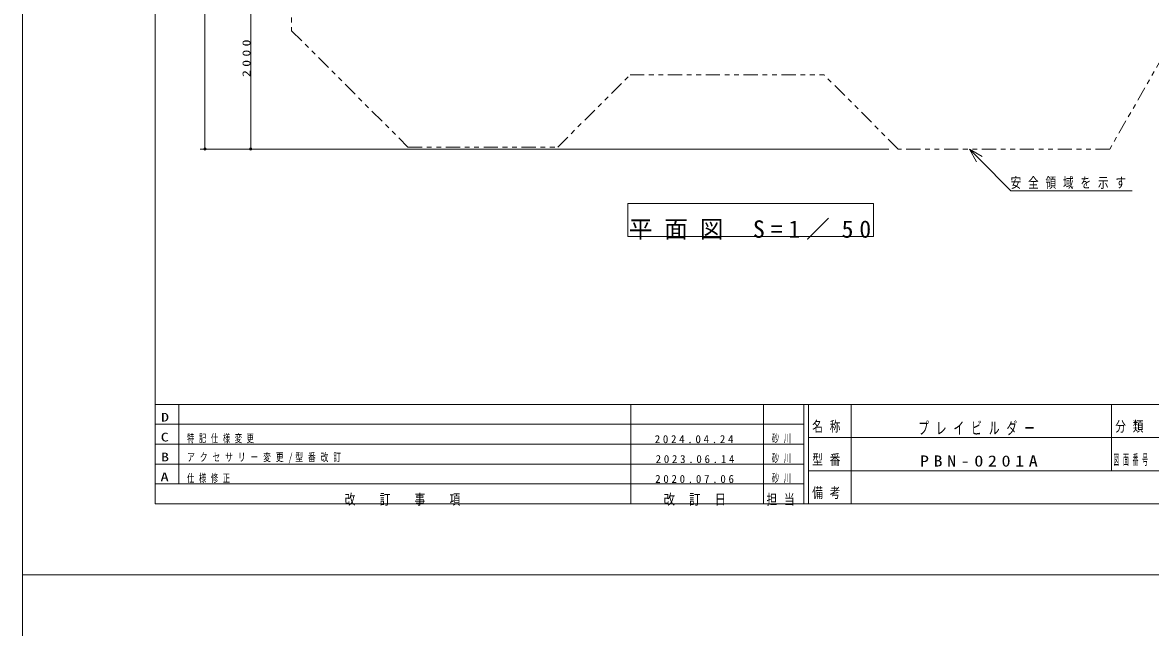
# Model space of a CAD drawing. Units: millimetres on the paper. Extents: x 0 to 420, y -594 to 297.
# Drawn here: x 0 to 238.2, y -11.1 to 116.6 of the extents above; entities that cross this region are included whole.
import ezdxf
from ezdxf.enums import TextEntityAlignment as Align

# ---------------------------------------------------------------- set-up
doc = ezdxf.new("R2010")
doc.units = ezdxf.units.MM
doc.linetypes.add('USER3', pattern=[8, 3, -1, 1, -1, 1, -1])
for name, color, linetype, lineweight in [('0_2', 7, 'Continuous', 13), ('2D_DIMENSION', 7, 'Continuous', 13), ('2D_OUTLINE', 7, 'USER3', 13), ('FMT', 7, 'Continuous', 13), ('FMT-TXT', 7, 'Continuous', 13), ('TEXT', 7, 'Continuous', 13)]:
    doc.layers.add(name, color=color, linetype=linetype, lineweight=lineweight)
doc.styles.add('ＭＳ ゴシック', font='')
doc.styles.get('ＭＳ ゴシック').set_extended_font_data('MS Gothic')

msp = doc.modelspace()

# ---------------------------------------------------------------- linework, layer by layer
at = {"layer": '0_2'}
for p, q in [((38.533, 89.878), (38.533, 90.378)), ((48.183, 89.878), (48.183, 90.378)), ((127.873, 78.407), (127.873, 71.407)), ((179.73, 78.407), (127.873, 78.407)), ((179.73, 71.407), (179.73, 78.407)), ((127.873, 71.407), (179.73, 71.407))]:
    msp.add_line(p, q, dxfattribs=at)
for points in [[(0, 297), (420, 297), (420, 0), (0, 0)], [(0, 0), (420, 0), (420, -297), (0, -297)]]:
    msp.add_lwpolyline(points, close=True, dxfattribs=at)
for centre in [(38.533, 89.878), (48.183, 89.878)]:
    msp.add_circle(centre, 0.25, dxfattribs=at)
at = {"layer": '2D_DIMENSION'}
for p, q in [((38.533, 245.073), (38.533, 90.378)), ((48.183, 129.378), (48.183, 90.378)), ((182.974, 89.878), (37.533, 89.878)), ((182.974, 89.878), (47.183, 89.878)), ((199.988, 89.878), (202.099, 87.746)), ((199.988, 89.878), (202.67, 88.312)), ((201.528, 87.181), (199.988, 89.878)), ((202.099, 87.746), (208.734, 81.047)), ((208.734, 81.047), (234.371, 81.047))]:
    msp.add_line(p, q, dxfattribs=at)
at = {"layer": '2D_OUTLINE'}
for p, q in [((56.834, 209.633), (56.834, 114.88)), ((264.92, 151.357), (229.64, 89.878)), ((56.834, 114.88), (81.406, 90.308)), ((113.077, 90.308), (128.314, 105.545)), ((128.314, 105.545), (169.307, 105.545)), ((184.974, 89.878), (169.307, 105.545)), ((81.406, 90.308), (113.077, 90.308)), ((229.64, 89.878), (184.974, 89.878))]:
    msp.add_line(p, q, dxfattribs=at)
at = {"layer": 'FMT'}
for p, q in [((28, 15), (28, 272)), ((28, 36), (403, 36)), ((33, 36), (33, 19.2)), ((128.5, 36), (128.5, 15)), ((156.5, 36), (156.5, 15)), ((165, 36), (165, 15)), ((166, 36), (166, 15)), ((175, 36), (175, 15)), ((230, 36), (230, 22)), ((28, 31.8), (165, 31.8)), ((166, 29), (306, 29)), ((28, 27.6), (165, 27.6)), ((28, 23.4), (165, 23.4)), ((166, 22), (306, 22)), ((28, 19.2), (165, 19.2)), ((403, 15), (28, 15))]:
    msp.add_line(p, q, dxfattribs=at)

# ---------------------------------------------------------------- texts
at = {"layer": '2D_DIMENSION', "insert": (48.15, 105.114), "char_height": 1.686, "attachment_point": 7, "rotation": 90, "style": 'ＭＳ ゴシック'}
msp.add_mtext('\\T1.5;\\W1.25;2000', dxfattribs=at)
at = {"layer": '2D_DIMENSION', "insert": (208.693, 81.462), "char_height": 2.199, "attachment_point": 7, "style": 'ＭＳ ゴシック'}
msp.add_mtext('\\T1.64;\\W0.75;安全領域を示す', dxfattribs=at)
at = {"layer": 'FMT-TXT', "style": 'ＭＳ ゴシック'}
for s, width, p in [('D', 1.35, (29.25, 31.817)), ('C', 1.35, (29.19, 27.617)), ('B', 1.35, (29.25, 23.417)), ('A', 1.4, (29.131, 19.217))]:
    msp.add_text(s, height=1.833, dxfattribs=dict(at, width=width)).set_placement(p, align=Align.BOTTOM_LEFT)
at = {"layer": 'FMT-TXT', "attachment_point": 7, "style": 'ＭＳ ゴシック'}
for s, insert, char_height in [('\\T1.64;\\W0.75;名称', (166.8, 30), 2.199), ('\\T1.64;\\W0.65;プレイビルダー', (189.165, 29.467), 2.566), ('\\T1.64;\\W0.75;分類', (230.8, 30), 2.199), ('\\T1.64;\\W0.65;特記仕様変更', (34.755, 27.783), 1.686), ('\\T1.5;2024.04.24', (133.53, 27.783), 1.686), ('\\T1.64;\\W0.65;砂川', (158.266, 27.783), 1.686), ('\\T1.62;\\W0.7;アクセサリー変更/型番改訂', (34.755, 23.583), 1.686), ('\\T1.5;2023.06.14', (133.727, 23.583), 1.686), ('\\T1.64;\\W0.65;砂川', (158.266, 23.583), 1.686), ('\\T1.64;\\W0.75;型番', (166.8, 23), 2.199), ('\\T1.5;\\W1.2;PBN-0201A', (189.54, 22.833), 2.346), ('\\T1.64;\\W0.4;図面番号', (230.43, 23), 2.199), ('\\T1.64;\\W0.65;仕様修正', (34.755, 19.383), 1.686), ('\\T1.64;\\W0.65;砂川', (158.266, 19.383), 1.686), ('\\T1.5;2020.07.06', (133.629, 19.383), 1.686), ('\\T1.64;\\W0.75;改\u3000訂\u3000事\u3000項', (68.05, 14.6), 2.199), ('\\T1.5;\\W0.8;改\\~訂\\~日', (135.4, 14.6), 2.199), ('\\T1.64;\\W0.75;担当', (157.15, 14.6), 2.199), ('\\T1.64;\\W0.75;備考', (166.8, 16), 2.199)]:
    msp.add_mtext(s, dxfattribs=dict(at, insert=insert, char_height=char_height))
at = {"layer": 'TEXT', "insert": (128.04, 70.74), "char_height": 3.666, "attachment_point": 7, "style": 'ＭＳ ゴシック'}
msp.add_mtext('\\T1.5;平面図\\~S=1／50', dxfattribs=at)

doc.saveas('drawing.dxf')
